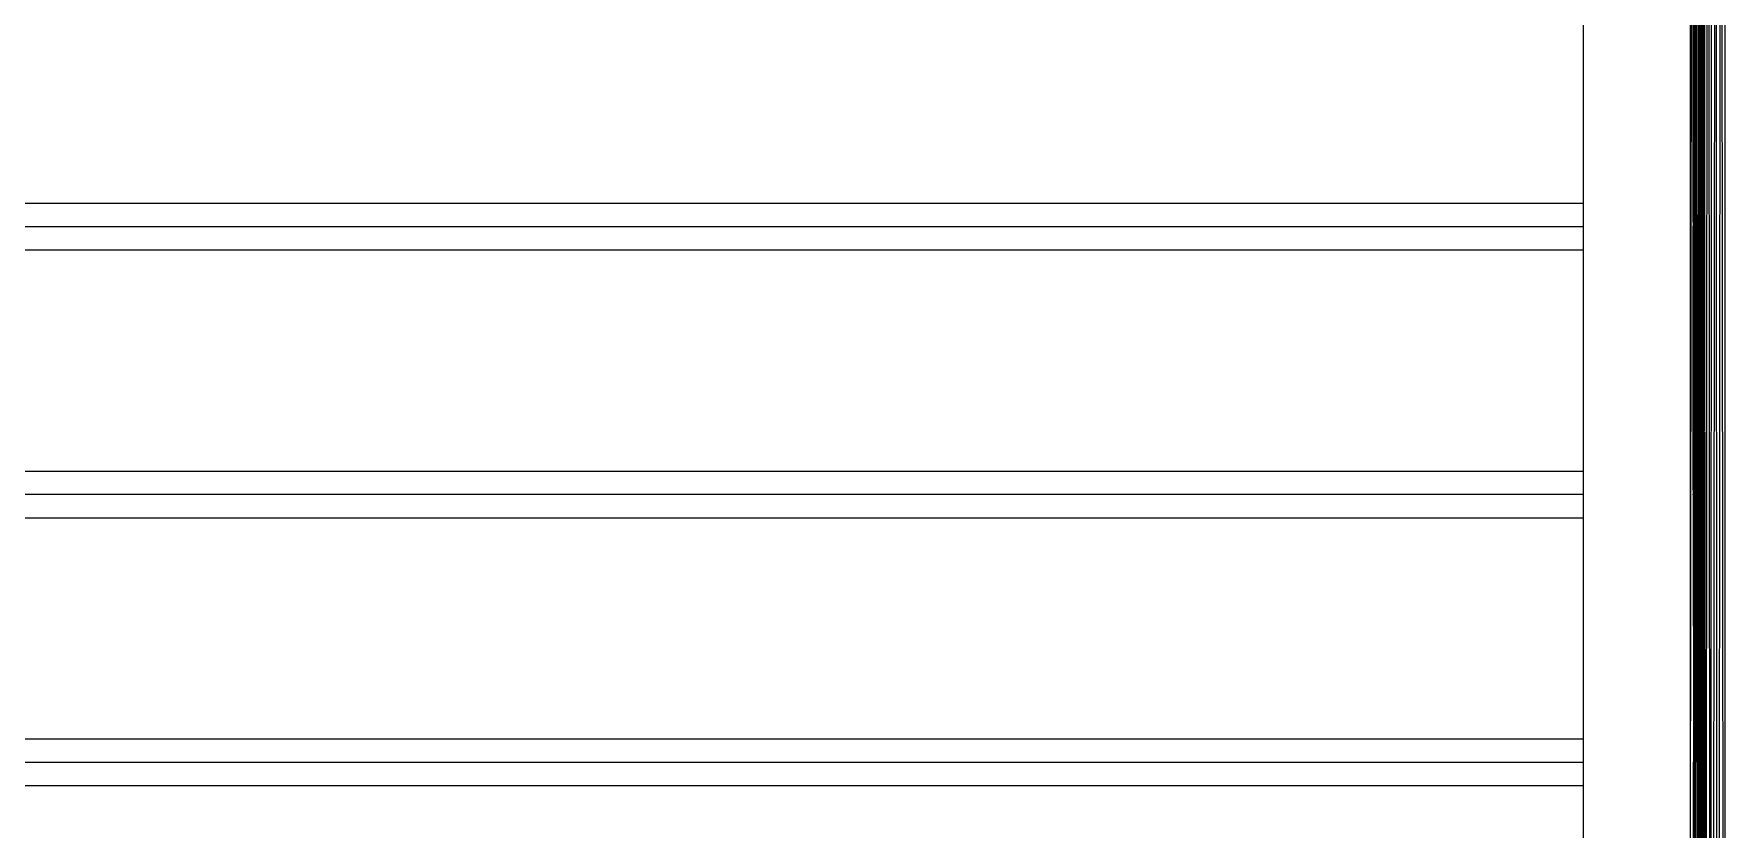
# Model space of a CAD drawing. Header units: inches. Extents: x 17 to 4615, y 5 to 3256.
# Drawn here: x 1300.8 to 1660.9, y 969.6 to 1138.8 of the extents above; entities that cross this region are included whole.
import ezdxf

# ---------------------------------------------------------------- set-up
doc = ezdxf.new("R2010")
doc.units = ezdxf.units.IN
doc.header["$MEASUREMENT"] = 0

msp = doc.modelspace()

# ---------------------------------------------------------------- linework, layer by layer
for p, q in [((1659.02, 1402.1), (1657.88, 538.82)), ((1657.88, 538.82), (1658.09, 1401.17)), ((1659.33, 538.81), (1659.02, 1402.1)), ((1659.99, 1403.07), (1659.33, 538.81)), ((1660.93, 538.81), (1659.99, 1403.07)), ((1660.93, 538.81), (1660.93, 1404.01)), ((1654.53, 1397.28), (1654.58, 1005.81)), ((1655.09, 629.65), (1654.75, 1397.37)), ((1655.09, 1397.71), (1655.09, 629.65)), ((1655.25, 1038.23), (1655.09, 1397.71)), ((1655.25, 1038.23), (1655.36, 1397.21)), ((1655.36, 1397.21), (1655.5, 820.67)), ((1655.36, 1397.21), (1655.48, 629.65)), ((1655.5, 820.67), (1655.56, 1398.27)), ((1655.69, 1398.41), (1655.52, 738.66)), ((1655.54, 655.89), (1655.69, 1398.41)), ((1655.73, 970.4), (1655.69, 1398.41)), ((1655.82, 1398.91), (1655.73, 629.65)), ((1655.73, 1398.82), (1655.73, 970.4)), ((1656, 629.6), (1655.82, 1398.91)), ((1656.1, 1399.18), (1656, 629.6)), ((1656.66, 629.6), (1656.1, 1399.18)), ((1656.71, 629.6), (1656.58, 1399.66)), ((1656.73, 539.94), (1657.26, 1400.34)), ((1657.26, 1400.34), (1657.88, 538.82)), ((1653.53, 1015.37), (1653.53, 1396.61)), ((1653.53, 1015.37), (1653.97, 1382.56)), ((1653.53, 920.06), (1653.97, 1382.56)), ((1654.37, 1371.85), (1654.23, 1098.65)), ((1654.36, 641.51), (1654.37, 1371.85)), ((1654.08, 1154.67), (1654.11, 1098.8)), ((1654.11, 1098.8), (1654.14, 1154.73)), ((1654.23, 1154.82), (1654.23, 1098.65)), ((1630.73, 1149.81), (1630.73, 1102.81)), ((1654.49, 1138.61), (1654.36, 641.51)), ((1654.49, 1138.61), (1654.49, 1139.09)), ((1654.56, 956.22), (1654.49, 1138.61)), ((1654.64, 1141.29), (1654.58, 1005.81)), ((761.73, 1102.81), (1630.73, 1102.81)), ((1630.73, 1102.81), (1630.73, 1097.82)), ((1654.13, 1098.78), (1654.11, 1098.8)), ((1654.13, 1098.78), (1654.11, 1098.67)), ((1654.11, 1098.67), (1654.23, 1098.65)), ((1654.11, 1098.67), (1654.13, 1098.56)), ((1654.11, 1098.55), (1654.13, 1098.56)), ((1654.11, 1098.55), (1654.11, 1097.95)), ((1654.23, 1098.65), (1654.13, 1098.78)), ((1654.13, 1098.56), (1654.23, 1098.65)), ((1654.23, 1098.65), (1654.23, 1097.82)), ((761.73, 1097.82), (1630.73, 1097.82)), ((1630.73, 1097.82), (1630.73, 1092.81)), ((1654.11, 1097.95), (1654.13, 1097.93)), ((1654.11, 1097.82), (1654.13, 1097.93)), ((1654.11, 1097.82), (1654.23, 1097.82)), ((1654.13, 1097.72), (1654.11, 1097.82)), ((1654.11, 1097.7), (1654.13, 1097.72)), ((1654.13, 1041.77), (1654.11, 1097.7)), ((1654.13, 1097.93), (1654.23, 1097.82)), ((1654.13, 1097.72), (1654.23, 1097.82)), ((1654.23, 1097.82), (1654.23, 1041.65)), ((1630.73, 1092.81), (761.73, 1092.81)), ((1630.73, 1092.81), (1630.73, 1045.82)), ((761.73, 1045.82), (1630.73, 1045.82)), ((1630.73, 1045.82), (1630.73, 1040.82)), ((1630.73, 1040.82), (761.73, 1040.82)), ((1630.73, 1040.82), (1630.73, 1035.82)), ((1654.23, 1041.65), (1654.13, 1041.77)), ((1654.13, 1041.77), (1654.13, 1041.67)), ((1654.13, 1041.67), (1654.23, 1041.65)), ((1654.13, 1041.67), (1654.13, 1041.57)), ((1654.13, 1041.57), (1654.23, 1041.65)), ((1654.13, 1041.57), (1654.13, 1040.92)), ((1654.13, 1040.92), (1654.23, 1040.82)), ((1654.13, 1040.82), (1654.13, 1040.92)), ((1654.23, 1040.82), (1654.13, 1040.82)), ((1654.13, 1040.73), (1654.23, 1040.82)), ((1654.13, 1040.73), (1654.13, 1040.82)), ((1654.13, 1040.73), (1654.16, 984.75)), ((1654.23, 1041.65), (1654.23, 1040.82)), ((1654.23, 1040.82), (1654.23, 984.65)), ((1655.09, 629.65), (1655.25, 1037.67)), ((1655.25, 1038.05), (1655.25, 1038.23)), ((1655.25, 1037.85), (1655.25, 1038.05)), ((1655.25, 1037.67), (1655.25, 1037.85)), ((1655.43, 629.65), (1655.25, 1037.67)), ((1630.73, 1035.82), (761.73, 1035.82)), ((1630.73, 1035.82), (1630.73, 988.82)), ((1653.53, 920.06), (1653.53, 1015.37)), ((1654.58, 1005.81), (1654.56, 956.22)), ((761.73, 988.82), (1630.73, 988.82)), ((1630.73, 988.82), (1630.73, 983.82)), ((1630.73, 983.82), (761.73, 983.82)), ((1630.73, 983.82), (1630.73, 978.82)), ((1654.23, 984.65), (1654.16, 984.75)), ((1654.16, 984.75), (1654.16, 984.67)), ((1654.23, 984.65), (1654.16, 984.67)), ((1654.16, 984.67), (1654.16, 984.6)), ((1654.16, 984.6), (1654.23, 984.65)), ((1654.16, 984.6), (1654.16, 983.9)), ((1654.16, 983.9), (1654.23, 983.82)), ((1654.16, 983.82), (1654.16, 983.9)), ((1654.23, 983.82), (1654.16, 983.82)), ((1654.16, 983.75), (1654.23, 983.82)), ((1654.16, 983.75), (1654.16, 983.82)), ((1654.19, 927.67), (1654.16, 983.75)), ((1654.23, 984.65), (1654.23, 983.82)), ((1654.23, 983.82), (1654.23, 927.65)), ((1630.73, 978.82), (761.73, 978.82)), ((1630.73, 978.82), (1630.73, 931.82)), ((1655.73, 968.82), (1655.73, 970.4))]:
    msp.add_line(p, q)

doc.saveas('drawing.dxf')
